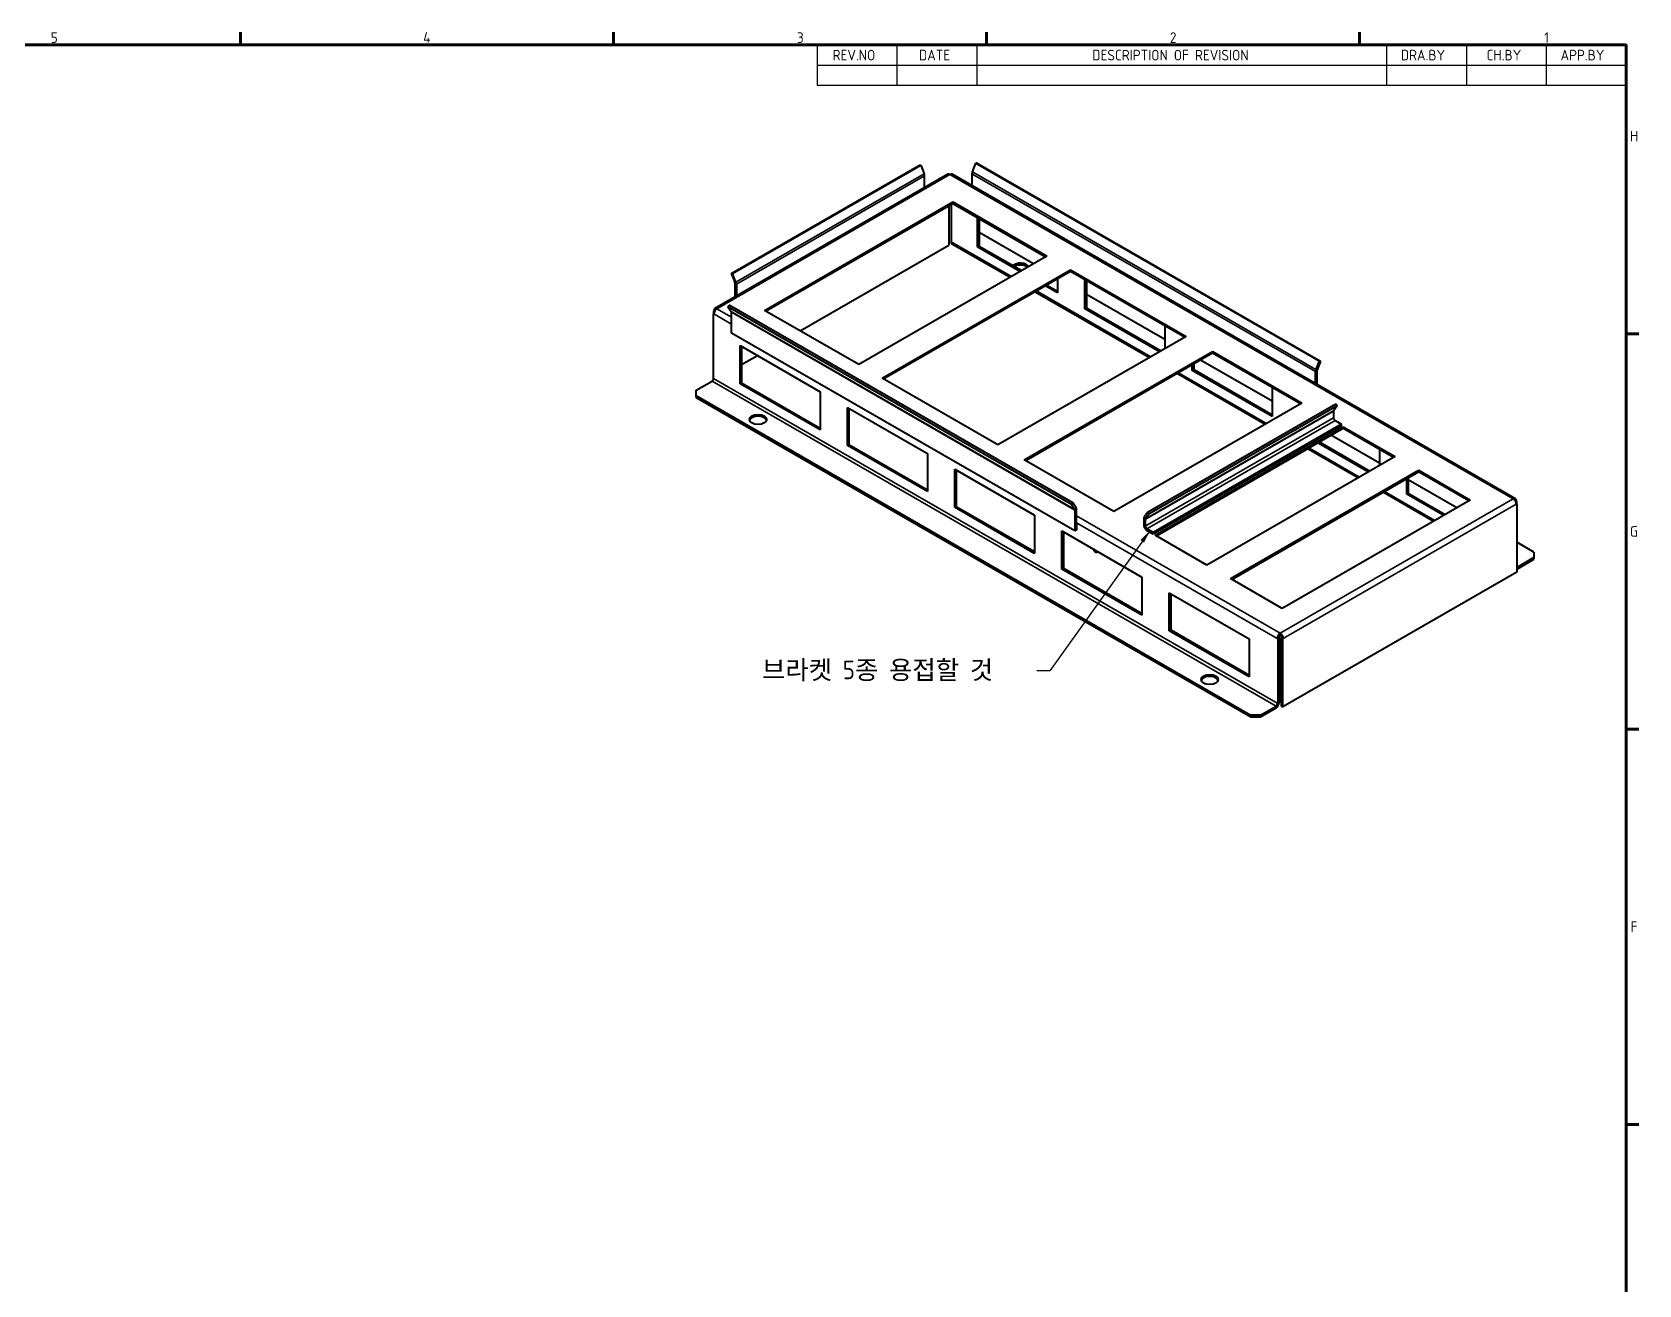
# Model space of a CAD drawing. Header units: millimetres. Extents: x 0 to 1682, y 0 to 1188.
# Drawn here: x 1043 to 1647, y 682 to 1153 of the extents above; entities that cross this region are included whole.
import ezdxf

# ---------------------------------------------------------------- set-up
doc = ezdxf.new("R2010")
doc.units = ezdxf.units.MM
doc.header["$LTSCALE"] = 2
doc.layers.get('0').update_dxf_attribs({"color": 3, "lineweight": 25})
for name, color, linetype, lineweight in [('가시적인 것(ISO)', 3, 'Continuous', 40), ('가시적인 좁은 것(ISO)', 3, 'Continuous', 35), ('경계(ISO)', 7, 'Continuous', 70), ('기호(ISO)', 7, 'Continuous', 25)]:
    doc.layers.add(name, color=color, linetype=linetype, lineweight=lineweight)
doc.styles.add('문자 텍스트_PSTEK_POSCO', font='isocp.shx')
doc.styles.add('치수 텍스트_PSTEK_POSCO', font='isocp.shx')
doc.dimstyles.new('치수_PSTEK_POSCO$7', dxfattribs={"dimscale": 2, "dimtxt": 3.5, "dimasz": 2.5, "dimexe": 2, "dimexo": 2.5, "dimgap": 1, "dimtad": 1, "dimrnd": 1e-08, "dimdsep": 46, "dimtxsty": '치수 텍스트_PSTEK_POSCO', "dimcen": 0.09, "dimdle": 10, "dimclrd": 7, "dimclre": 7, "dimclrt": 2, "dimadec": 1, "dimazin": 2, "dimtfac": 1, "dimtmove": 0, "dimatfit": 3, "dimfxl": 0, "dimtolj": 1, "dimlwd": -1, "dimlwe": -1, "dimarcsym": 0})

# ---------------------------------------------------------------- blocks, each defined once
blk = doc.blocks.new('경계 Default Border')
at = {"layer": '경계(ISO)'}
for p, q in [((560.67, 574), (560.67, 576.4)), ((630.75, 574), (630.75, 576.4)), ((700.83, 574), (700.83, 576.4)), ((770.92, 574), (770.92, 576.4)), ((821, 519.75), (823.4, 519.75)), ((821, 445.5), (823.4, 445.5)), ((821, 371.25), (823.4, 371.25))]:
    blk.add_line(p, q, dxfattribs=at)
at = {"layer": '경계(ISO)', "flags": 128}
blk.add_lwpolyline([(20, 20), (20, 574), (821, 574), (821, 20), (20, 20)], dxfattribs=at)
at = {"layer": '경계(ISO)', "color": 2, "char_height": 2, "attachment_point": 7, "style": '문자 텍스트_PSTEK_POSCO'}
for s, insert in [('5', (525.05, 574.38)), ('4', (595.02, 574.4)), ('3', (665.24, 574.38)), ('2', (735.29, 574.38)), ('1', (805.62, 574.4)), ('H', (821.72, 555.87)), ('G', (821.72, 481.61)), ('F', (821.83, 407.37))]:
    blk.add_mtext(s, dxfattribs=dict(at, insert=insert))
blk = doc.blocks.new('리비전 내역')
at = {"layer": '기호(ISO)'}
for p, q in [((669, 574), (821, 574)), ((669, 574), (669, 570.22)), ((684, 574), (684, 570.22)), ((699, 574), (699, 570.22)), ((776, 574), (776, 570.22)), ((791, 574), (791, 570.22)), ((806, 574), (806, 570.22)), ((821, 574), (821, 570.22)), ((669, 570.22), (821, 570.22)), ((669, 570.22), (669, 566.44)), ((684, 570.22), (684, 566.44)), ((699, 570.22), (699, 566.44)), ((776, 570.22), (776, 566.44)), ((791, 570.22), (791, 566.44)), ((806, 570.22), (806, 566.44)), ((821, 570.22), (821, 566.44)), ((669, 566.44), (821, 566.44))]:
    blk.add_line(p, q, dxfattribs=at)
at = {"layer": '기호(ISO)', "color": 2, "char_height": 2, "attachment_point": 7, "style": '문자 텍스트_PSTEK_POSCO'}
for s, insert in [('REV.NO', (671.93, 571.09)), ('DATE', (688.15, 571.09)), ('DESCRIPTION OF REVISION', (720.71, 571.09)), ('DRA.BY', (778.68, 571.09)), ('CH.BY', (794.79, 571.09)), ('APP.BY', (808.68, 571.09))]:
    blk.add_mtext(s, dxfattribs=dict(at, insert=insert))

msp = doc.modelspace()

# ---------------------------------------------------------------- linework, layer by layer
at = {"layer": '가시적인 것(ISO)'}
for p, q in [((1387.16, 1099.407), (1299.62, 1048.997)), ((1305.797, 1062.105), (1376.508, 1102.824)), ((1306.287, 1062.149), (1376.998, 1102.869)), ((1376.508, 1102.824), (1376.998, 1102.869)), ((1376.998, 1102.869), (1378.261, 1099.613)), ((1378.412, 1094.37), (1378.412, 1098.872)), ((1600.394, 977.534), (1388.757, 1099.407)), ((1396.231, 1099.605), (1396.231, 1095.103)), ((1396.383, 1100.346), (1397.645, 1103.602)), ((1398.135, 1103.557), (1397.645, 1103.602)), ((1397.645, 1103.602), (1526.692, 1029.289)), ((1398.135, 1103.557), (1527.182, 1029.244)), ((1318.308, 1048.307), (1389.019, 1089.027)), ((1389.019, 1088.373), (1318.876, 1047.98)), ((1387.558, 1087.532), (1387.558, 1072.771)), ((1388.358, 1087.992), (1388.358, 1074.079)), ((1389.019, 1089.027), (1424.374, 1068.667)), ((1389.019, 1089.027), (1389.019, 1088.373)), ((1423.806, 1068.34), (1389.019, 1088.373)), ((1398.353, 1072.125), (1398.353, 1082.998)), ((1398.918, 1082.672), (1398.918, 1072.451)), ((1398.918, 1077.497), (1398.965, 1077.497)), ((1419.336, 1065.766), (1398.965, 1077.497)), ((1331.692, 1040.6), (1387.558, 1072.771)), ((1424.374, 1068.667), (1353.663, 1027.948)), ((1388.691, 1073.344), (1410.593, 1060.731)), ((1398.353, 1072.125), (1398.918, 1072.451)), ((1414.366, 1062.904), (1398.353, 1072.125)), ((1398.918, 1072.451), (1414.932, 1063.23)), ((1362.502, 1022.858), (1433.213, 1063.577)), ((1433.213, 1062.923), (1363.07, 1022.531)), ((1433.213, 1063.577), (1476.7, 1038.535)), ((1433.213, 1063.577), (1433.213, 1062.923)), ((1476.132, 1038.208), (1433.213, 1062.923)), ((1305.797, 1062.105), (1306.287, 1062.149)), ((1305.797, 1062.105), (1307.06, 1058.849)), ((1307.55, 1058.894), (1306.287, 1062.149)), ((1307.136, 1058.478), (1307.136, 1053.325)), ((1307.701, 1058.152), (1307.701, 1053.65)), ((1428.405, 1054.819), (1423.773, 1057.487)), ((1424.338, 1057.813), (1428.405, 1055.471)), ((1428.405, 1060.154), (1428.405, 1054.819)), ((1438.658, 1048.915), (1438.658, 1059.788)), ((1439.223, 1059.462), (1439.223, 1049.241)), ((1420, 1055.314), (1462.919, 1030.599)), ((1468.71, 1037.334), (1439.223, 1054.314)), ((1299.287, 1048.262), (1299.121, 1048.166)), ((1299.539, 1047.926), (1299.121, 1048.166)), ((1299.121, 1048.166), (1299.121, 1047.054)), ((1299.299, 1047.156), (1299.121, 1047.054)), ((1299.121, 1047.054), (1299.287, 1046.958)), ((1299.121, 1022.691), (1299.121, 1047.054)), ((1299.617, 1048.072), (1299.287, 1048.262)), ((1304.525, 1049.65), (1305.014, 1050.259)), ((1304.525, 1049.65), (1305.787, 1047.849)), ((1433.572, 975.337), (1304.525, 1049.65)), ((1434.061, 975.946), (1305.014, 1050.259)), ((1305.863, 1039.74), (1305.863, 1047.565)), ((1353.663, 1027.948), (1318.308, 1048.307)), ((1438.658, 1048.915), (1439.223, 1049.241)), ((1466.692, 1032.771), (1438.658, 1048.915)), ((1439.223, 1049.241), (1467.258, 1033.097)), ((1434.91, 965.427), (1305.863, 1039.74)), ((1476.7, 1038.535), (1405.989, 997.815)), ((1468.71, 1042.482), (1468.71, 1033.933)), ((1309.116, 1035.044), (1339.168, 1017.738)), ((1309.116, 1020.737), (1309.116, 1035.044)), ((1309.681, 1034.718), (1309.681, 1021.063)), ((1415.889, 992.114), (1486.6, 1032.834)), ((1486.6, 1032.834), (1520.187, 1013.492)), ((1486.6, 1032.834), (1486.6, 1032.18)), ((1309.681, 1027.925), (1315.58, 1031.322)), ((1486.6, 1032.18), (1416.457, 991.787)), ((1478.963, 1025.705), (1478.963, 1027.782)), ((1479.528, 1028.108), (1479.528, 1026.031)), ((1509.015, 1014.123), (1482.129, 1029.606)), ((1519.619, 1013.165), (1486.6, 1032.18)), ((1526.692, 1029.289), (1525.43, 1026.033)), ((1527.182, 1029.244), (1525.92, 1025.988)), ((1527.182, 1029.244), (1526.692, 1029.289)), ((1292.616, 1018.291), (1298.556, 1021.711)), ((1309.116, 1020.737), (1309.681, 1021.063)), ((1339.168, 1003.431), (1309.116, 1020.737)), ((1309.681, 1021.063), (1339.168, 1004.083)), ((1405.989, 997.815), (1362.502, 1022.858)), ((1473.387, 1024.571), (1506.406, 1005.556)), ((1478.963, 1025.705), (1479.528, 1026.031)), ((1509.015, 1008.399), (1478.963, 1025.705)), ((1479.528, 1026.031), (1509.015, 1009.051)), ((1525.278, 1020.79), (1525.278, 1025.292)), ((1525.844, 1025.618), (1525.844, 1020.464)), ((1292.616, 1016.255), (1292.616, 1018.291)), ((1292.616, 1015.601), (1292.616, 1016.255)), ((1292.616, 1016.255), (1501.049, 896.226)), ((1292.616, 1015.601), (1501.049, 895.572)), ((1339.168, 1017.738), (1339.168, 1003.431)), ((1509.015, 1019.272), (1509.015, 1008.399)), ((1349.421, 1011.834), (1379.473, 994.528)), ((1349.421, 997.527), (1349.421, 1011.834)), ((1349.986, 1011.508), (1349.986, 997.853)), ((1520.187, 1013.492), (1449.476, 972.772)), ((1532.915, 1013.082), (1462.204, 972.363)), ((1533.405, 1012.473), (1462.694, 971.754)), ((1519.268, 1012.963), (1519.268, 1013.367)), ((1532.066, 1010.388), (1532.066, 1007.959)), ((1533.405, 1012.473), (1532.142, 1010.672)), ((1533.405, 1012.473), (1532.915, 1013.082)), ((1535.036, 1005.595), (1464.326, 964.875)), ((1535.036, 1004.941), (1464.326, 964.221)), ((1465.033, 963.814), (1535.743, 1004.534)), ((1535.743, 1003.88), (1465.601, 963.487)), ((1532.632, 1006.979), (1535.036, 1005.595)), ((1535.036, 1004.941), (1535.036, 1005.595)), ((1535.743, 1004.534), (1555.189, 993.336)), ((1535.743, 1004.534), (1535.743, 1003.88)), ((1554.621, 993.009), (1535.743, 1003.88)), ((1349.421, 997.527), (1349.986, 997.853)), ((1379.473, 980.221), (1349.421, 997.527)), ((1349.986, 997.853), (1379.473, 980.873)), ((1522.531, 996.271), (1541.408, 985.4)), ((1545.181, 987.573), (1526.303, 998.443)), ((1526.869, 998.769), (1545.746, 987.898)), ((1549.32, 990.913), (1531.273, 1001.306)), ((1379.473, 994.528), (1379.473, 980.221)), ((1449.476, 972.772), (1415.889, 992.114)), ((1555.189, 993.336), (1484.478, 952.616)), ((1549.32, 996.062), (1549.32, 989.956)), ((1389.726, 988.624), (1419.778, 971.318)), ((1389.726, 974.317), (1389.726, 988.624)), ((1390.292, 988.298), (1390.292, 974.643)), ((1493.317, 947.526), (1564.028, 988.246)), ((1493.885, 947.199), (1564.028, 987.592)), ((1559.573, 979.285), (1559.573, 985.027)), ((1560.139, 985.352), (1560.139, 979.61)), ((1578.435, 974.147), (1560.139, 984.683)), ((1564.028, 988.246), (1564.028, 987.592)), ((1564.028, 988.246), (1583.473, 977.048)), ((1582.905, 976.721), (1564.028, 987.592)), ((1550.815, 979.983), (1569.692, 969.112)), ((1559.573, 979.285), (1560.139, 979.61)), ((1573.465, 971.285), (1559.573, 979.285)), ((1560.139, 979.61), (1574.031, 971.61)), ((1389.726, 974.317), (1390.292, 974.643)), ((1419.778, 957.011), (1389.726, 974.317)), ((1390.292, 974.643), (1419.778, 957.663)), ((1433.572, 975.337), (1434.061, 975.946)), ((1433.572, 975.337), (1434.834, 973.536)), ((1435.324, 974.145), (1434.061, 975.946)), ((1434.91, 973.252), (1434.91, 965.427)), ((1435.476, 968.533), (1435.476, 973.578)), ((1462.204, 972.363), (1460.942, 970.561)), ((1462.694, 971.754), (1462.204, 972.363)), ((1583.473, 977.048), (1512.762, 936.328)), ((1600.397, 976.609), (1600.727, 976.799)), ((1600.475, 976.463), (1600.892, 976.703)), ((1600.714, 975.693), (1600.892, 975.591)), ((1600.892, 976.703), (1600.727, 976.799)), ((1600.727, 975.496), (1600.892, 975.591)), ((1600.892, 975.591), (1600.892, 976.703)), ((1600.892, 975.591), (1600.892, 949.92)), ((1419.778, 971.318), (1419.778, 957.011)), ((1435.476, 968.533), (1435.476, 965.753)), ((1460.79, 969.995), (1460.79, 967.565)), ((1461.356, 969.669), (1461.356, 967.24)), ((1462.694, 971.754), (1461.432, 969.952)), ((1464.326, 964.875), (1461.921, 966.26)), ((1430.031, 965.414), (1460.083, 948.108)), ((1430.031, 951.107), (1430.031, 965.414)), ((1430.597, 965.088), (1430.597, 951.432)), ((1435.476, 965.753), (1434.91, 965.427)), ((1464.326, 964.221), (1461.921, 965.606)), ((1464.326, 964.221), (1464.326, 964.875)), ((1484.478, 952.616), (1465.033, 963.814)), ((1607.398, 957.469), (1600.892, 961.215)), ((1441.963, 958.542), (1441.963, 957.988)), ((1441.963, 957.988), (1443.024, 957.377)), ((1443.024, 957.377), (1443.024, 957.932)), ((1443.506, 957.654), (1443.024, 957.377)), ((1607.398, 955.433), (1601.458, 952.012)), ((1601.458, 951.358), (1607.398, 954.778)), ((1607.398, 957.469), (1607.398, 955.433)), ((1607.398, 955.433), (1607.398, 954.778)), ((1430.031, 951.107), (1430.597, 951.432)), ((1460.083, 933.801), (1430.031, 951.107)), ((1430.597, 951.432), (1460.083, 934.452)), ((1460.083, 948.108), (1460.083, 933.801)), ((1600.892, 949.92), (1513.021, 899.318)), ((1470.336, 942.204), (1500.388, 924.898)), ((1470.336, 927.897), (1470.336, 942.204)), ((1470.902, 941.878), (1470.902, 928.222)), ((1512.762, 936.328), (1493.317, 947.526)), ((1470.336, 927.897), (1470.902, 928.222)), ((1500.388, 910.591), (1470.336, 927.897)), ((1470.902, 928.222), (1500.388, 911.242)), ((1500.388, 924.898), (1500.388, 910.591)), ((1511.49, 925.411), (1510.924, 925.085)), ((1510.924, 925.085), (1511.09, 924.989)), ((1511.655, 925.315), (1511.09, 924.989)), ((1511.09, 924.989), (1511.09, 900.627)), ((1511.49, 925.411), (1511.655, 925.315)), ((1511.655, 925.315), (1511.655, 900.952)), ((1512.055, 926.39), (1512.055, 927.044)), ((1512.621, 925.411), (1512.455, 925.315)), ((1512.455, 925.315), (1512.455, 899.644)), ((1512.455, 925.315), (1513.021, 924.989)), ((1512.621, 925.411), (1513.187, 925.085)), ((1513.021, 924.989), (1513.187, 925.085)), ((1513.021, 899.318), (1513.021, 924.989)), ((1504.584, 896.226), (1510.524, 899.647)), ((1512.455, 899.644), (1513.021, 899.318)), ((1504.584, 896.226), (1501.049, 896.226)), ((1501.049, 896.226), (1501.049, 895.572)), ((1501.049, 895.572), (1504.584, 895.572)), ((1504.584, 895.572), (1510.524, 898.993)), ((1504.584, 895.572), (1504.584, 896.226))]:
    msp.add_line(p, q, dxfattribs=at)
for centre, major_axis, ratio, start_param, end_param in [((1377.281, 1099.524), (0.798, -1.387), 0.5780931, 0.7873319, 1.3109306), ((1387.958, 1098.021), (-0.798, 1.387), 0.5780931, 5.4997209, 6.2831853), ((1387.958, 1098.021), (0.798, 1.387), 0.5780931, 0, 0.7834645), ((1397.363, 1100.257), (0.798, 1.387), 0.5780931, 1.830662, 2.3542608), ((1389.489, 1074.731), (-0.798, -1.387), 0.5780931, 5.4958534, 6.2831853), ((1414.475, 1064.127), (3.25, 0), 0.5758617, 0.331434, 2.5982059), ((1414.475, 1063.473), (-3.25, 0), 0.5758617, 3.7343781, 5.4903353), ((1306.57, 1058.804), (0.399, -0.693), 0.5780931, 0.7873319, 1.3109306), ((1306.57, 1058.804), (-0.798, 1.387), 0.5780931, 3.9289245, 4.4525233), ((1300.418, 1047.61), (-0.798, 1.387), 0.5780931, 5.4997209, 7.0705172), ((1300.418, 1047.61), (0.798, 1.387), 0.5780931, 0.7834645, 2.3542608), ((1305.297, 1047.24), (0.399, 0.693), 0.5780931, 5.4958534, 6.0194522), ((1298.556, 1022.365), (0.399, 0.693), 0.5780931, 3.9250571, 5.4958534), ((1526.41, 1025.943), (-0.798, -1.387), 0.5780931, 4.9722547, 5.4958534), ((1526.41, 1025.943), (-0.399, -0.693), 0.5780931, 4.9722547, 5.4958534), ((1315.833, 1006.669), (3.25, 0), 0.5758617, 0.1756331, 2.9659596), ((1532.632, 1010.063), (-0.399, 0.693), 0.5780931, 0.2637331, 0.7873319), ((1532.632, 1007.633), (0.399, -0.693), 0.5780931, 3.9289245, 5.4997209), ((1434.344, 972.926), (0.399, 0.693), 0.5780931, 5.4958534, 6.0194522), ((1434.344, 972.926), (0.798, 1.387), 0.5780931, 5.4958534, 6.0194522), ((1599.595, 976.147), (0.798, 1.387), 0.5780931, 5.4958534, 7.0666498), ((1599.595, 976.147), (0.798, -1.387), 0.5780931, 0.7873319, 2.3581282), ((1461.921, 969.343), (-0.798, 1.387), 0.5780931, 0.2637331, 0.7873319), ((1461.921, 966.914), (0.798, -1.387), 0.5780931, 3.9289245, 5.4997209), ((1461.921, 969.343), (-0.399, 0.693), 0.5780931, 0.2637331, 0.7873319), ((1461.921, 966.914), (0.399, -0.693), 0.5780931, 3.9289245, 5.4997209), ((1601.458, 952.666), (-0.399, -0.693), 0.5780931, 5.4958534, 7.0666498), ((1601.458, 952.666), (-0.798, -1.387), 0.5780931, 0.2598657, 0.7834645), ((1512.055, 925.736), (-0.798, -1.387), 0.5780931, 3.9250571, 5.4958534), ((1512.055, 925.736), (-0.399, -0.693), 0.5780931, 3.9250571, 5.4958534), ((1512.055, 925.736), (-0.798, 1.387), 0.5780931, 3.9289245, 5.4997209), ((1512.055, 925.736), (0.399, -0.693), 0.5780931, 0.7873319, 2.3581282), ((1485.539, 908.942), (3.25, 0), 0.5758617, 0.1756331, 2.9659596), ((1510.524, 900.301), (0.798, 1.387), 0.5780931, 3.9250571, 5.4958534), ((1510.524, 900.301), (0.399, 0.693), 0.5780931, 3.9250571, 5.4958534)]:
    msp.add_ellipse(centre, major_axis=major_axis, ratio=ratio, start_param=start_param, end_param=end_param, dxfattribs=at)
for centre in [(1315.833, 1007.323), (1485.539, 909.596)]:
    msp.add_ellipse(centre, major_axis=(3.25, 0), ratio=0.5758617, dxfattribs=at)
at = {"layer": '가시적인 좁은 것(ISO)'}
for p, q in [((1387.958, 1099.329), (1300.418, 1048.918)), ((1307.55, 1058.894), (1378.261, 1099.613)), ((1378.412, 1098.872), (1307.701, 1058.152)), ((1599.595, 977.455), (1387.958, 1099.329)), ((1525.278, 1025.292), (1396.231, 1099.605)), ((1396.383, 1100.346), (1525.43, 1026.033)), ((1388.358, 1074.079), (1411.065, 1061.003)), ((1307.06, 1058.849), (1307.55, 1058.894)), ((1307.701, 1058.152), (1307.136, 1058.478)), ((1420.472, 1055.586), (1463.391, 1030.87)), ((1305.863, 1043.172), (1299.287, 1046.958)), ((1300.418, 1048.918), (1305.863, 1045.783)), ((1305.787, 1047.849), (1434.834, 973.536)), ((1434.91, 973.252), (1305.863, 1047.565)), ((1510.524, 899.647), (1298.556, 1021.711)), ((1299.121, 1022.691), (1511.09, 900.627)), ((1473.858, 1024.843), (1506.878, 1005.828)), ((1525.844, 1025.618), (1525.278, 1025.292)), ((1525.43, 1026.033), (1525.92, 1025.988)), ((1532.066, 1010.388), (1461.356, 969.669)), ((1461.432, 969.952), (1532.142, 1010.672)), ((1461.356, 967.24), (1532.066, 1007.959)), ((1532.632, 1006.979), (1461.921, 966.26)), ((1523.002, 996.543), (1541.88, 985.672)), ((1551.287, 980.255), (1570.164, 969.384)), ((1434.834, 973.536), (1435.324, 974.145)), ((1435.476, 973.578), (1434.91, 973.252)), ((1512.055, 927.044), (1599.595, 977.455)), ((1600.727, 975.496), (1513.187, 925.085)), ((1435.476, 971.144), (1512.055, 927.044)), ((1510.924, 925.085), (1435.476, 968.533)), ((1461.356, 969.669), (1460.79, 969.995)), ((1460.79, 967.565), (1461.356, 967.24)), ((1460.942, 970.561), (1461.432, 969.952)), ((1461.921, 966.26), (1461.921, 965.606)), ((1600.892, 952.338), (1601.458, 952.012)), ((1601.458, 952.012), (1601.458, 951.358)), ((1510.524, 898.993), (1510.524, 899.647)), ((1511.09, 900.627), (1511.655, 900.952))]:
    msp.add_line(p, q, dxfattribs=at)

# ---------------------------------------------------------------- block references
at = {"xscale": 2, "yscale": 2, "zscale": 2}
msp.add_blockref('경계 Default Border', (0, 0), dxfattribs=at)
at = {"layer": '기호(ISO)', "xscale": 2, "yscale": 2, "zscale": 2}
msp.add_blockref('리비전 내역', (0, 0), dxfattribs=at)

# ---------------------------------------------------------------- texts
at = {"layer": '기호(ISO)', "color": 2, "insert": (1317.32, 912.87), "char_height": 7, "width": 101.22049, "attachment_point": 4, "style": '치수 텍스트_PSTEK_POSCO'}
msp.add_mtext('{\\fISOCP|b0|i0;\\H7.0000;브라켓 5종 용접할 것}', dxfattribs=at)

# ---------------------------------------------------------------- leaders
at = {"layer": '기호(ISO)', "color": 7, "annotation_type": 0, "has_hookline": 1, "hookline_direction": 1, "text_width": 88.947}
msp.add_leader([(1463.124, 965.568), (1425.54, 912.87), (1420.54, 912.87)], dimstyle='치수_PSTEK_POSCO$7', override={"dimtad": 0}, dxfattribs=at)

doc.saveas('drawing.dxf')
